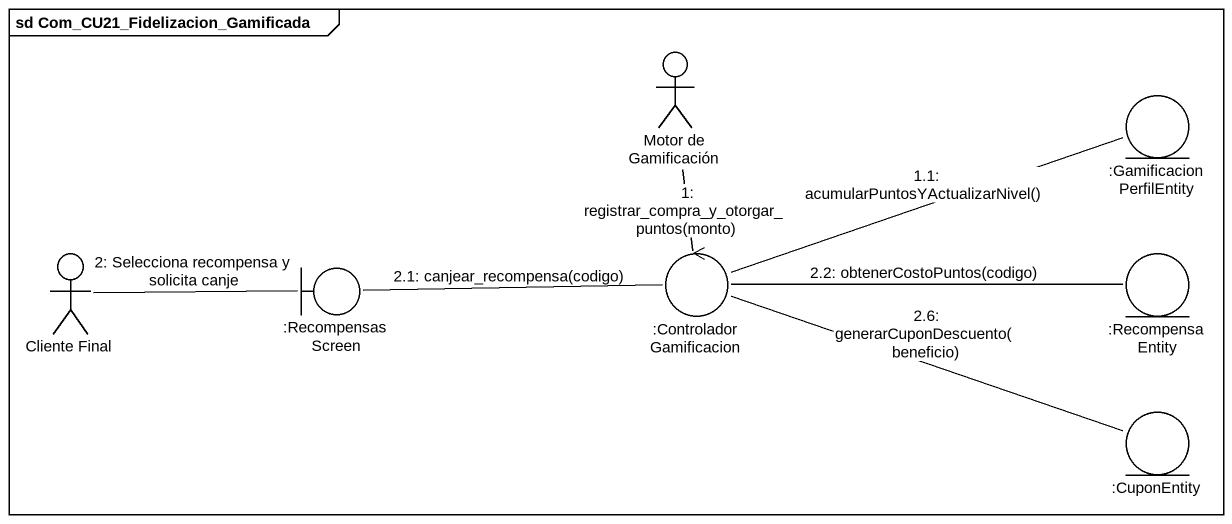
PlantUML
@startuml
mainframe sd Com_CU21_Fidelizacion_Gamificada
actor "Motor de Gamificación" as Motor_de_Gamificación
entity ":GamificacionPerfilEntity" as GamificacionPerfilEntity
actor "Cliente Final" as Cliente_Final
boundary ":RecompensasScreen" as RecompensasScreen
control ":ControladorGamificacion" as ControladorGamificacion
entity ":RecompensaEntity" as RecompensaEntity
entity ":CuponEntity" as CuponEntity
Motor_de_Gamificación -- ControladorGamificacion : 1: registrar_compra_y_otorgar_puntos(monto)
Cliente_Final -right- RecompensasScreen : 2: Selecciona recompensa y solicita canje
RecompensasScreen -right- ControladorGamificacion : 2.1: canjear_recompensa(codigo)
ControladorGamificacion -right- GamificacionPerfilEntity : 1.1: acumularPuntosYActualizarNivel()
ControladorGamificacion -right- RecompensaEntity : 2.2: obtenerCostoPuntos(codigo)
ControladorGamificacion -right- CuponEntity : 2.6: generarCuponDescuento(beneficio)
@enduml
